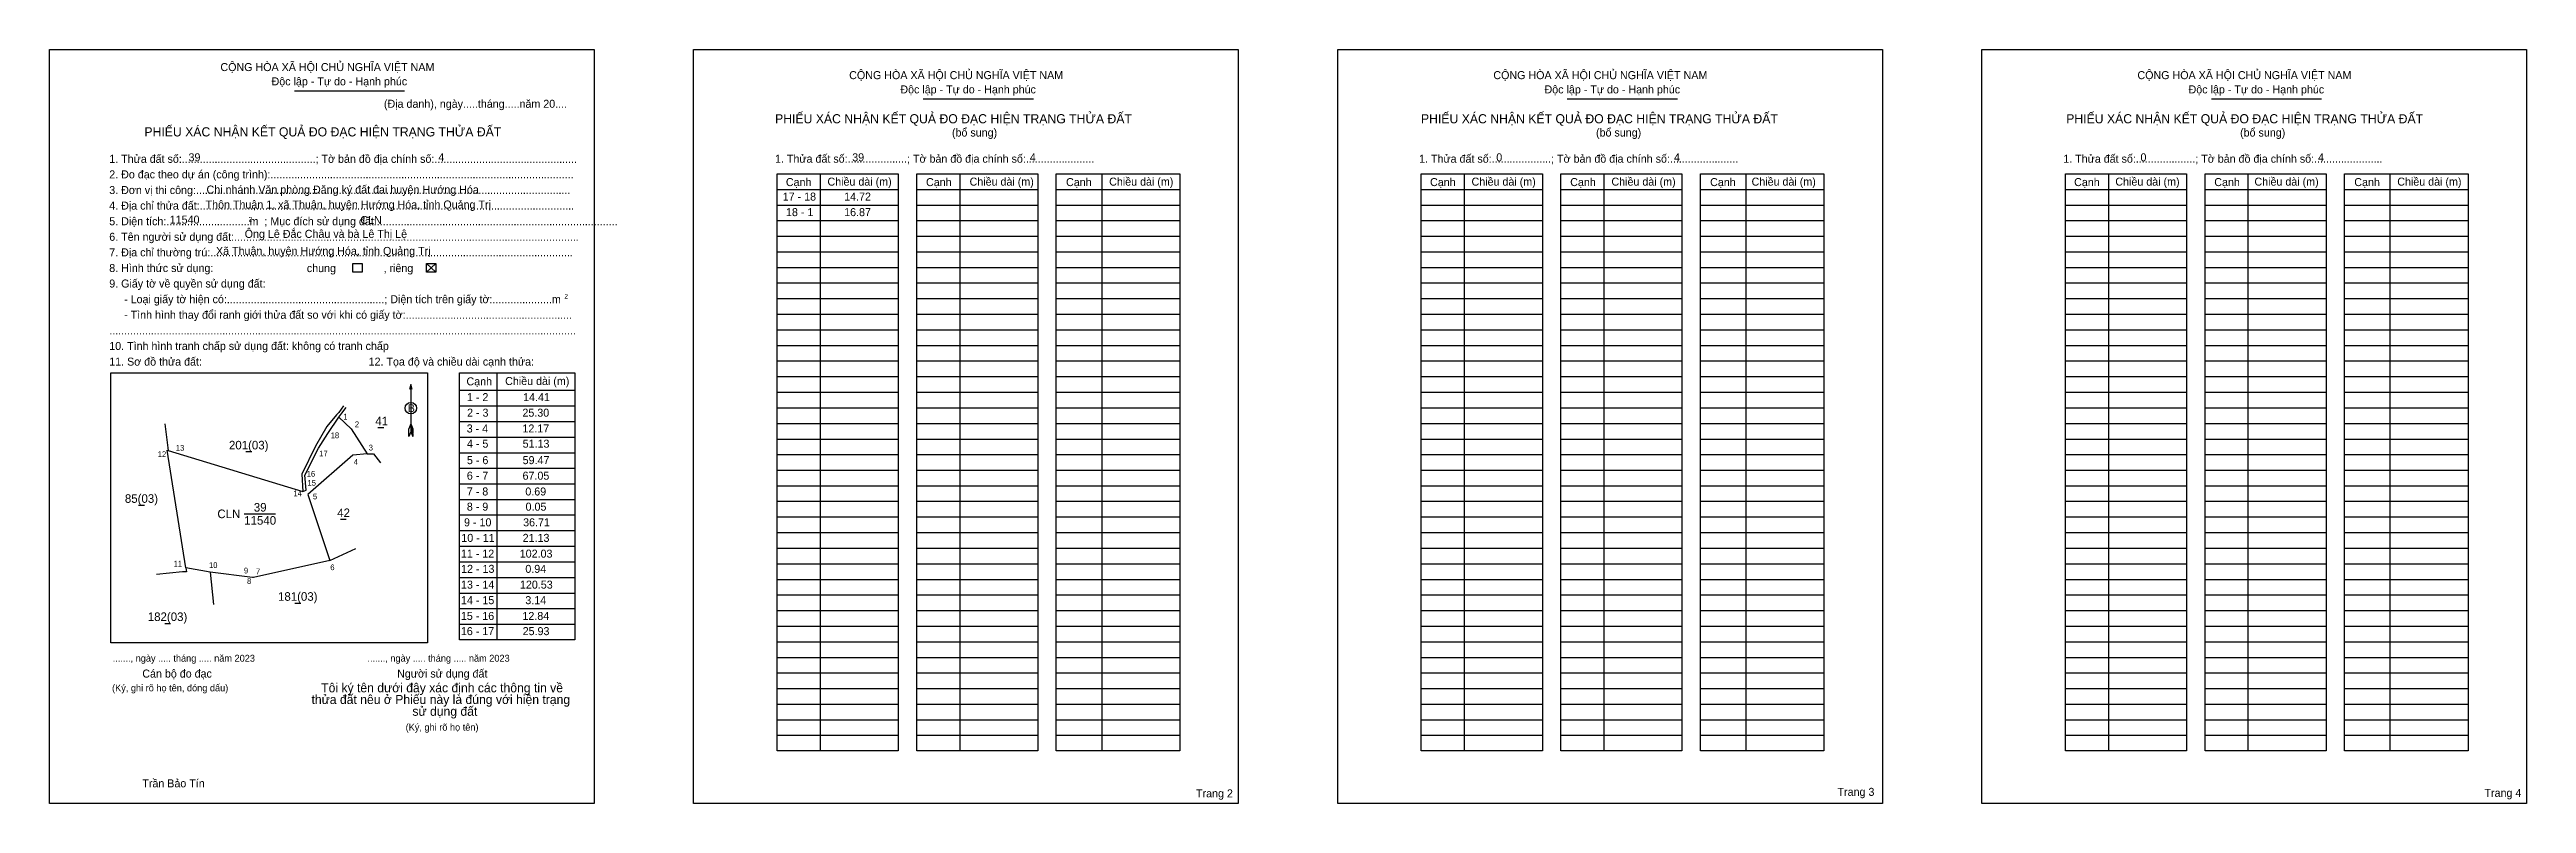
# Model space of a CAD drawing. Extents: x 544883 to 547004, y 1833270 to 1833915.
import ezdxf

# ---------------------------------------------------------------- set-up
doc = ezdxf.new("R2010")
doc.units = 0
for name, color, linetype in [('Level 1', 7, 'Continuous'), ('Level 10', 7, 'Continuous'), ('Level 13', 7, 'Continuous'), ('Level 2', 7, 'Continuous'), ('Level 23', 7, 'Continuous'), ('Level 27', 7, 'Continuous'), ('Level 36', 7, 'Continuous'), ('Level 48', 7, 'Continuous'), ('Level 50', 7, 'Continuous'), ('Level 52', 7, 'Continuous'), ('Level 6', 7, 'Continuous'), ('Level 63', 7, 'Continuous'), ('Level 9', 7, 'Continuous')]:
    doc.layers.add(name, color=color, linetype=linetype)

msp = doc.modelspace()

# ---------------------------------------------------------------- linework, layer by layer
at = {"layer": 'Level 1'}
for p, q in [((544883.2, 1833914.7), (544883.2, 1833914.7)), ((545434.7, 1833914.7), (545434.7, 1833914.7)), ((545092.8, 1833879.4), (545187.1, 1833879.4)), ((545631.3, 1833872.5), (545725.6, 1833872.5)), ((546182.8, 1833872.5), (546277.1, 1833872.5)), ((546734.4, 1833872.5), (546828.7, 1833872.5)), ((545506.3, 1833795), (545609.9, 1833795)), ((545543, 1833808.4), (545543, 1833314.6)), ((545625.8, 1833795), (545729.4, 1833795)), ((545662.5, 1833808.4), (545662.5, 1833314.6)), ((545745.2, 1833795), (545851.1, 1833795)), ((545784.2, 1833808.4), (545784.2, 1833314.6)), ((546057.8, 1833795), (546161.5, 1833795)), ((546094.5, 1833808.4), (546094.5, 1833314.6)), ((546177.3, 1833795), (546281, 1833795)), ((546214, 1833808.4), (546214, 1833314.6)), ((546296.8, 1833795), (546402.6, 1833795)), ((546335.7, 1833808.4), (546335.7, 1833314.6)), ((546609.4, 1833795), (546713, 1833795)), ((546646.1, 1833808.4), (546646.1, 1833314.6)), ((546728.9, 1833795), (546832.5, 1833795)), ((546765.6, 1833808.4), (546765.6, 1833314.6)), ((546848.3, 1833795), (546954.2, 1833795)), ((546887.2, 1833808.4), (546887.2, 1833314.6)), ((545506.3, 1833781.7), (545609.9, 1833781.7)), ((545506.3, 1833768.4), (545609.9, 1833768.4)), ((545625.8, 1833781.7), (545729.4, 1833781.7)), ((545625.8, 1833768.4), (545729.4, 1833768.4)), ((545745.2, 1833781.7), (545851.1, 1833781.7)), ((545745.2, 1833768.4), (545851.1, 1833768.4)), ((546057.8, 1833781.7), (546161.5, 1833781.7)), ((546057.8, 1833768.4), (546161.5, 1833768.4)), ((546177.3, 1833781.7), (546281, 1833781.7)), ((546177.3, 1833768.4), (546281, 1833768.4)), ((546296.8, 1833781.7), (546402.6, 1833781.7)), ((546296.8, 1833768.4), (546402.6, 1833768.4)), ((546609.4, 1833781.7), (546713, 1833781.7)), ((546609.4, 1833768.4), (546713, 1833768.4)), ((546728.9, 1833781.7), (546832.5, 1833781.7)), ((546728.9, 1833768.4), (546832.5, 1833768.4)), ((546848.3, 1833781.7), (546954.2, 1833781.7)), ((546848.3, 1833768.4), (546954.2, 1833768.4)), ((545506.3, 1833755), (545609.9, 1833755)), ((545625.8, 1833755), (545729.4, 1833755)), ((545745.2, 1833755), (545851.1, 1833755)), ((546057.8, 1833755), (546161.5, 1833755)), ((546177.3, 1833755), (546281, 1833755)), ((546296.8, 1833755), (546402.6, 1833755)), ((546609.4, 1833755), (546713, 1833755)), ((546728.9, 1833755), (546832.5, 1833755)), ((546848.3, 1833755), (546954.2, 1833755)), ((545205.9, 1833731.8), (545213.9, 1833724.3)), ((545205.9, 1833724.3), (545213.9, 1833731.8)), ((545506.3, 1833741.7), (545609.9, 1833741.7)), ((545506.3, 1833728.3), (545609.9, 1833728.3)), ((545625.8, 1833741.7), (545729.4, 1833741.7)), ((545625.8, 1833728.3), (545729.4, 1833728.3)), ((545745.2, 1833741.7), (545851.1, 1833741.7)), ((545745.2, 1833728.3), (545851.1, 1833728.3)), ((546057.8, 1833741.7), (546161.5, 1833741.7)), ((546057.8, 1833728.3), (546161.5, 1833728.3)), ((546177.3, 1833741.7), (546281, 1833741.7)), ((546177.3, 1833728.3), (546281, 1833728.3)), ((546296.8, 1833741.7), (546402.6, 1833741.7)), ((546296.8, 1833728.3), (546402.6, 1833728.3)), ((546609.4, 1833741.7), (546713, 1833741.7)), ((546609.4, 1833728.3), (546713, 1833728.3)), ((546728.9, 1833741.7), (546832.5, 1833741.7)), ((546728.9, 1833728.3), (546832.5, 1833728.3)), ((546848.3, 1833741.7), (546954.2, 1833741.7)), ((546848.3, 1833728.3), (546954.2, 1833728.3)), ((545506.3, 1833715), (545609.9, 1833715)), ((545625.8, 1833715), (545729.4, 1833715)), ((545745.2, 1833715), (545851.1, 1833715)), ((546057.8, 1833715), (546161.5, 1833715)), ((546177.3, 1833715), (546281, 1833715)), ((546296.8, 1833715), (546402.6, 1833715)), ((546609.4, 1833715), (546713, 1833715)), ((546728.9, 1833715), (546832.5, 1833715)), ((546848.3, 1833715), (546954.2, 1833715)), ((545506.3, 1833701.6), (545609.9, 1833701.6)), ((545506.3, 1833688.3), (545609.9, 1833688.3)), ((545625.8, 1833701.6), (545729.4, 1833701.6)), ((545625.8, 1833688.3), (545729.4, 1833688.3)), ((545745.2, 1833701.6), (545851.1, 1833701.6)), ((545745.2, 1833688.3), (545851.1, 1833688.3)), ((546057.8, 1833701.6), (546161.5, 1833701.6)), ((546057.8, 1833688.3), (546161.5, 1833688.3)), ((546177.3, 1833701.6), (546281, 1833701.6)), ((546177.3, 1833688.3), (546281, 1833688.3)), ((546296.8, 1833701.6), (546402.6, 1833701.6)), ((546296.8, 1833688.3), (546402.6, 1833688.3)), ((546609.4, 1833701.6), (546713, 1833701.6)), ((546609.4, 1833688.3), (546713, 1833688.3)), ((546728.9, 1833701.6), (546832.5, 1833701.6)), ((546728.9, 1833688.3), (546832.5, 1833688.3)), ((546848.3, 1833701.6), (546954.2, 1833701.6)), ((546848.3, 1833688.3), (546954.2, 1833688.3)), ((545506.3, 1833674.9), (545609.9, 1833674.9)), ((545506.3, 1833661.6), (545609.9, 1833661.6)), ((545625.8, 1833674.9), (545729.4, 1833674.9)), ((545625.8, 1833661.6), (545729.4, 1833661.6)), ((545745.2, 1833674.9), (545851.1, 1833674.9)), ((545745.2, 1833661.6), (545851.1, 1833661.6)), ((546057.8, 1833674.9), (546161.5, 1833674.9)), ((546057.8, 1833661.6), (546161.5, 1833661.6)), ((546177.3, 1833674.9), (546281, 1833674.9)), ((546177.3, 1833661.6), (546281, 1833661.6)), ((546296.8, 1833674.9), (546402.6, 1833674.9)), ((546296.8, 1833661.6), (546402.6, 1833661.6)), ((546609.4, 1833674.9), (546713, 1833674.9)), ((546609.4, 1833661.6), (546713, 1833661.6)), ((546728.9, 1833674.9), (546832.5, 1833674.9)), ((546728.9, 1833661.6), (546832.5, 1833661.6)), ((546848.3, 1833674.9), (546954.2, 1833674.9)), ((546848.3, 1833661.6), (546954.2, 1833661.6)), ((545506.3, 1833648.3), (545609.9, 1833648.3)), ((545625.8, 1833648.3), (545729.4, 1833648.3)), ((545745.2, 1833648.3), (545851.1, 1833648.3)), ((546057.8, 1833648.3), (546161.5, 1833648.3)), ((546177.3, 1833648.3), (546281, 1833648.3)), ((546296.8, 1833648.3), (546402.6, 1833648.3)), ((546609.4, 1833648.3), (546713, 1833648.3)), ((546728.9, 1833648.3), (546832.5, 1833648.3)), ((546848.3, 1833648.3), (546954.2, 1833648.3)), ((544935.7, 1833638), (544935.7, 1833638)), ((545192.5, 1833628.1), (545192.5, 1833587.7)), ((545234.2, 1833623.2), (545333.1, 1833623.2)), ((545266.2, 1833638.1), (545266.2, 1833409.7)), ((545506.3, 1833634.9), (545609.9, 1833634.9)), ((545506.3, 1833621.6), (545609.9, 1833621.6)), ((545625.8, 1833634.9), (545729.4, 1833634.9)), ((545625.8, 1833621.6), (545729.4, 1833621.6)), ((545745.2, 1833634.9), (545851.1, 1833634.9)), ((545745.2, 1833621.6), (545851.1, 1833621.6)), ((546057.8, 1833634.9), (546161.5, 1833634.9)), ((546057.8, 1833621.6), (546161.5, 1833621.6)), ((546177.3, 1833634.9), (546281, 1833634.9)), ((546177.3, 1833621.6), (546281, 1833621.6)), ((546296.8, 1833634.9), (546402.6, 1833634.9)), ((546296.8, 1833621.6), (546402.6, 1833621.6)), ((546609.4, 1833634.9), (546713, 1833634.9)), ((546609.4, 1833621.6), (546713, 1833621.6)), ((546728.9, 1833634.9), (546832.5, 1833634.9)), ((546728.9, 1833621.6), (546832.5, 1833621.6)), ((546848.3, 1833634.9), (546954.2, 1833634.9)), ((546848.3, 1833621.6), (546954.2, 1833621.6)), ((545234.2, 1833609.9), (545333.1, 1833609.9)), ((545234.2, 1833596.5), (545333.1, 1833596.5)), ((545506.3, 1833608.2), (545609.9, 1833608.2)), ((545625.8, 1833608.2), (545729.4, 1833608.2)), ((545745.2, 1833608.2), (545851.1, 1833608.2)), ((546057.8, 1833608.2), (546161.5, 1833608.2)), ((546177.3, 1833608.2), (546281, 1833608.2)), ((546296.8, 1833608.2), (546402.6, 1833608.2)), ((546609.4, 1833608.2), (546713, 1833608.2)), ((546728.9, 1833608.2), (546832.5, 1833608.2)), ((546848.3, 1833608.2), (546954.2, 1833608.2)), ((545190.7, 1833583.6), (545190.8, 1833590.3)), ((545192.5, 1833587.7), (545190.7, 1833583.6)), ((545192.5, 1833594.4), (545190.8, 1833590.3)), ((545192.5, 1833594.4), (545194.2, 1833590.3)), ((545192.5, 1833593.8), (545194.2, 1833589.7)), ((545192.5, 1833593.2), (545194.2, 1833589.1)), ((545192.5, 1833592.6), (545194.2, 1833588.5)), ((545192.5, 1833592), (545194.2, 1833587.9)), ((545192.5, 1833591.5), (545194.2, 1833587.3)), ((545192.5, 1833590.9), (545194.2, 1833586.7)), ((545192.5, 1833590.3), (545194.2, 1833586.1)), ((545192.5, 1833589.7), (545194.2, 1833585.5)), ((545192.5, 1833589.1), (545194.2, 1833584.9)), ((545192.5, 1833588.6), (545194.2, 1833584.3)), ((545192.5, 1833587.7), (545194.2, 1833583.6)), ((545194.2, 1833583.6), (545194.2, 1833590.3)), ((545234.2, 1833583.2), (545333.1, 1833583.2)), ((545506.3, 1833594.9), (545609.9, 1833594.9)), ((545506.3, 1833581.5), (545609.9, 1833581.5)), ((545625.8, 1833594.9), (545729.4, 1833594.9)), ((545625.8, 1833581.5), (545729.4, 1833581.5)), ((545745.2, 1833594.9), (545851.1, 1833594.9)), ((545745.2, 1833581.5), (545851.1, 1833581.5)), ((546057.8, 1833594.9), (546161.5, 1833594.9)), ((546057.8, 1833581.5), (546161.5, 1833581.5)), ((546177.3, 1833594.9), (546281, 1833594.9)), ((546177.3, 1833581.5), (546281, 1833581.5)), ((546296.8, 1833594.9), (546402.6, 1833594.9)), ((546296.8, 1833581.5), (546402.6, 1833581.5)), ((546609.4, 1833594.9), (546713, 1833594.9)), ((546609.4, 1833581.5), (546713, 1833581.5)), ((546728.9, 1833594.9), (546832.5, 1833594.9)), ((546728.9, 1833581.5), (546832.5, 1833581.5)), ((546848.3, 1833594.9), (546954.2, 1833594.9)), ((546848.3, 1833581.5), (546954.2, 1833581.5)), ((545234.2, 1833569.8), (545333.1, 1833569.8)), ((545234.2, 1833556.5), (545333.1, 1833556.5)), ((545506.3, 1833568.2), (545609.9, 1833568.2)), ((545506.3, 1833554.8), (545609.9, 1833554.8)), ((545625.8, 1833568.2), (545729.4, 1833568.2)), ((545625.8, 1833554.8), (545729.4, 1833554.8)), ((545745.2, 1833568.2), (545851.1, 1833568.2)), ((545745.2, 1833554.8), (545851.1, 1833554.8)), ((546057.8, 1833568.2), (546161.5, 1833568.2)), ((546057.8, 1833554.8), (546161.5, 1833554.8)), ((546177.3, 1833568.2), (546281, 1833568.2)), ((546177.3, 1833554.8), (546281, 1833554.8)), ((546296.8, 1833568.2), (546402.6, 1833568.2)), ((546296.8, 1833554.8), (546402.6, 1833554.8)), ((546609.4, 1833568.2), (546713, 1833568.2)), ((546609.4, 1833554.8), (546713, 1833554.8)), ((546728.9, 1833568.2), (546832.5, 1833568.2)), ((546728.9, 1833554.8), (546832.5, 1833554.8)), ((546848.3, 1833568.2), (546954.2, 1833568.2)), ((546848.3, 1833554.8), (546954.2, 1833554.8)), ((545234.2, 1833543.1), (545333.1, 1833543.1)), ((545506.3, 1833541.5), (545609.9, 1833541.5)), ((545625.8, 1833541.5), (545729.4, 1833541.5)), ((545745.2, 1833541.5), (545851.1, 1833541.5)), ((546057.8, 1833541.5), (546161.5, 1833541.5)), ((546177.3, 1833541.5), (546281, 1833541.5)), ((546296.8, 1833541.5), (546402.6, 1833541.5)), ((546609.4, 1833541.5), (546713, 1833541.5)), ((546728.9, 1833541.5), (546832.5, 1833541.5)), ((546848.3, 1833541.5), (546954.2, 1833541.5)), ((545234.2, 1833529.8), (545333.1, 1833529.8)), ((545234.2, 1833516.5), (545333.1, 1833516.5)), ((545506.3, 1833528.2), (545609.9, 1833528.2)), ((545506.3, 1833514.8), (545609.9, 1833514.8)), ((545625.8, 1833528.2), (545729.4, 1833528.2)), ((545625.8, 1833514.8), (545729.4, 1833514.8)), ((545745.2, 1833528.2), (545851.1, 1833528.2)), ((545745.2, 1833514.8), (545851.1, 1833514.8)), ((546057.8, 1833528.2), (546161.5, 1833528.2)), ((546057.8, 1833514.8), (546161.5, 1833514.8)), ((546177.3, 1833528.2), (546281, 1833528.2)), ((546177.3, 1833514.8), (546281, 1833514.8)), ((546296.8, 1833528.2), (546402.6, 1833528.2)), ((546296.8, 1833514.8), (546402.6, 1833514.8)), ((546609.4, 1833528.2), (546713, 1833528.2)), ((546609.4, 1833514.8), (546713, 1833514.8)), ((546728.9, 1833528.2), (546832.5, 1833528.2)), ((546728.9, 1833514.8), (546832.5, 1833514.8)), ((546848.3, 1833528.2), (546954.2, 1833528.2)), ((546848.3, 1833514.8), (546954.2, 1833514.8)), ((545234.2, 1833503.1), (545333.1, 1833503.1)), ((545506.3, 1833501.5), (545609.9, 1833501.5)), ((545625.8, 1833501.5), (545729.4, 1833501.5)), ((545745.2, 1833501.5), (545851.1, 1833501.5)), ((546057.8, 1833501.5), (546161.5, 1833501.5)), ((546177.3, 1833501.5), (546281, 1833501.5)), ((546296.8, 1833501.5), (546402.6, 1833501.5)), ((546609.4, 1833501.5), (546713, 1833501.5)), ((546728.9, 1833501.5), (546832.5, 1833501.5)), ((546848.3, 1833501.5), (546954.2, 1833501.5)), ((545234.2, 1833489.8), (545333.1, 1833489.8)), ((545234.2, 1833476.4), (545333.1, 1833476.4)), ((545506.3, 1833488.1), (545609.9, 1833488.1)), ((545506.3, 1833474.8), (545609.9, 1833474.8)), ((545625.8, 1833488.1), (545729.4, 1833488.1)), ((545625.8, 1833474.8), (545729.4, 1833474.8)), ((545745.2, 1833488.1), (545851.1, 1833488.1)), ((545745.2, 1833474.8), (545851.1, 1833474.8)), ((546057.8, 1833488.1), (546161.5, 1833488.1)), ((546057.8, 1833474.8), (546161.5, 1833474.8)), ((546177.3, 1833488.1), (546281, 1833488.1)), ((546177.3, 1833474.8), (546281, 1833474.8)), ((546296.8, 1833488.1), (546402.6, 1833488.1)), ((546296.8, 1833474.8), (546402.6, 1833474.8)), ((546609.4, 1833488.1), (546713, 1833488.1)), ((546609.4, 1833474.8), (546713, 1833474.8)), ((546728.9, 1833488.1), (546832.5, 1833488.1)), ((546728.9, 1833474.8), (546832.5, 1833474.8)), ((546848.3, 1833488.1), (546954.2, 1833488.1)), ((546848.3, 1833474.8), (546954.2, 1833474.8)), ((545234.2, 1833463.1), (545333.1, 1833463.1)), ((545234.2, 1833449.7), (545333.1, 1833449.7)), ((545506.3, 1833461.4), (545609.9, 1833461.4)), ((545506.3, 1833448.1), (545609.9, 1833448.1)), ((545625.8, 1833461.4), (545729.4, 1833461.4)), ((545625.8, 1833448.1), (545729.4, 1833448.1)), ((545745.2, 1833461.4), (545851.1, 1833461.4)), ((545745.2, 1833448.1), (545851.1, 1833448.1)), ((546057.8, 1833461.4), (546161.5, 1833461.4)), ((546057.8, 1833448.1), (546161.5, 1833448.1)), ((546177.3, 1833461.4), (546281, 1833461.4)), ((546177.3, 1833448.1), (546281, 1833448.1)), ((546296.8, 1833461.4), (546402.6, 1833461.4)), ((546296.8, 1833448.1), (546402.6, 1833448.1)), ((546609.4, 1833461.4), (546713, 1833461.4)), ((546609.4, 1833448.1), (546713, 1833448.1)), ((546728.9, 1833461.4), (546832.5, 1833461.4)), ((546728.9, 1833448.1), (546832.5, 1833448.1)), ((546848.3, 1833461.4), (546954.2, 1833461.4)), ((546848.3, 1833448.1), (546954.2, 1833448.1)), ((545234.2, 1833436.4), (545333.1, 1833436.4)), ((545506.3, 1833434.7), (545609.9, 1833434.7)), ((545625.8, 1833434.7), (545729.4, 1833434.7)), ((545745.2, 1833434.7), (545851.1, 1833434.7)), ((546057.8, 1833434.7), (546161.5, 1833434.7)), ((546177.3, 1833434.7), (546281, 1833434.7)), ((546296.8, 1833434.7), (546402.6, 1833434.7)), ((546609.4, 1833434.7), (546713, 1833434.7)), ((546728.9, 1833434.7), (546832.5, 1833434.7)), ((546848.3, 1833434.7), (546954.2, 1833434.7)), ((545206.7, 1833407.1), (545206.7, 1833407.1)), ((545234.2, 1833423), (545333.1, 1833423)), ((545506.3, 1833421.4), (545609.9, 1833421.4)), ((545506.3, 1833408.1), (545609.9, 1833408.1)), ((545625.8, 1833421.4), (545729.4, 1833421.4)), ((545625.8, 1833408.1), (545729.4, 1833408.1)), ((545745.2, 1833421.4), (545851.1, 1833421.4)), ((545745.2, 1833408.1), (545851.1, 1833408.1)), ((546057.8, 1833421.4), (546161.5, 1833421.4)), ((546057.8, 1833408.1), (546161.5, 1833408.1)), ((546177.3, 1833421.4), (546281, 1833421.4)), ((546177.3, 1833408.1), (546281, 1833408.1)), ((546296.8, 1833421.4), (546402.6, 1833421.4)), ((546296.8, 1833408.1), (546402.6, 1833408.1)), ((546609.4, 1833421.4), (546713, 1833421.4)), ((546609.4, 1833408.1), (546713, 1833408.1)), ((546728.9, 1833421.4), (546832.5, 1833421.4)), ((546728.9, 1833408.1), (546832.5, 1833408.1)), ((546848.3, 1833421.4), (546954.2, 1833421.4)), ((546848.3, 1833408.1), (546954.2, 1833408.1)), ((545506.3, 1833394.7), (545609.9, 1833394.7)), ((545625.8, 1833394.7), (545729.4, 1833394.7)), ((545745.2, 1833394.7), (545851.1, 1833394.7)), ((546057.8, 1833394.7), (546161.5, 1833394.7)), ((546177.3, 1833394.7), (546281, 1833394.7)), ((546296.8, 1833394.7), (546402.6, 1833394.7)), ((546609.4, 1833394.7), (546713, 1833394.7)), ((546728.9, 1833394.7), (546832.5, 1833394.7)), ((546848.3, 1833394.7), (546954.2, 1833394.7)), ((545506.3, 1833381.4), (545609.9, 1833381.4)), ((545506.3, 1833368), (545609.9, 1833368)), ((545625.8, 1833381.4), (545729.4, 1833381.4)), ((545625.8, 1833368), (545729.4, 1833368)), ((545745.2, 1833381.4), (545851.1, 1833381.4)), ((545745.2, 1833368), (545851.1, 1833368)), ((546057.8, 1833381.4), (546161.5, 1833381.4)), ((546057.8, 1833368), (546161.5, 1833368)), ((546177.3, 1833381.4), (546281, 1833381.4)), ((546177.3, 1833368), (546281, 1833368)), ((546296.8, 1833381.4), (546402.6, 1833381.4)), ((546296.8, 1833368), (546402.6, 1833368)), ((546609.4, 1833381.4), (546713, 1833381.4)), ((546609.4, 1833368), (546713, 1833368)), ((546728.9, 1833381.4), (546832.5, 1833381.4)), ((546728.9, 1833368), (546832.5, 1833368)), ((546848.3, 1833381.4), (546954.2, 1833381.4)), ((546848.3, 1833368), (546954.2, 1833368)), ((545506.3, 1833354.7), (545609.9, 1833354.7)), ((545625.8, 1833354.7), (545729.4, 1833354.7)), ((545745.2, 1833354.7), (545851.1, 1833354.7)), ((546057.8, 1833354.7), (546161.5, 1833354.7)), ((546177.3, 1833354.7), (546281, 1833354.7)), ((546296.8, 1833354.7), (546402.6, 1833354.7)), ((546609.4, 1833354.7), (546713, 1833354.7)), ((546728.9, 1833354.7), (546832.5, 1833354.7)), ((546848.3, 1833354.7), (546954.2, 1833354.7)), ((545506.3, 1833341.3), (545609.9, 1833341.3)), ((545506.3, 1833328), (545609.9, 1833328)), ((545625.8, 1833341.3), (545729.4, 1833341.3)), ((545625.8, 1833328), (545729.4, 1833328)), ((545745.2, 1833341.3), (545851.1, 1833341.3)), ((545745.2, 1833328), (545851.1, 1833328)), ((546057.8, 1833341.3), (546161.5, 1833341.3)), ((546057.8, 1833328), (546161.5, 1833328)), ((546177.3, 1833341.3), (546281, 1833341.3)), ((546177.3, 1833328), (546281, 1833328)), ((546296.8, 1833341.3), (546402.6, 1833341.3)), ((546296.8, 1833328), (546402.6, 1833328)), ((546609.4, 1833341.3), (546713, 1833341.3)), ((546609.4, 1833328), (546713, 1833328)), ((546728.9, 1833341.3), (546832.5, 1833341.3)), ((546728.9, 1833328), (546832.5, 1833328)), ((546848.3, 1833341.3), (546954.2, 1833341.3)), ((546848.3, 1833328), (546954.2, 1833328)), ((545349.5, 1833269.7), (545349.5, 1833269.7)), ((545901, 1833269.7), (545901, 1833269.7))]:
    msp.add_line(p, q, dxfattribs=at)
for points in [[(545506.3, 1833808.4), (545609.9, 1833808.4), (545609.9, 1833314.6), (545506.3, 1833314.6)], [(545625.8, 1833808.4), (545729.4, 1833808.4), (545729.4, 1833314.6), (545625.8, 1833314.6)], [(545745.2, 1833808.4), (545851.1, 1833808.4), (545851.1, 1833314.6), (545745.2, 1833314.6)], [(546057.8, 1833808.4), (546161.5, 1833808.4), (546161.5, 1833314.6), (546057.8, 1833314.6)], [(546177.3, 1833808.4), (546281, 1833808.4), (546281, 1833314.6), (546177.3, 1833314.6)], [(546296.8, 1833808.4), (546402.6, 1833808.4), (546402.6, 1833314.6), (546296.8, 1833314.6)], [(546609.4, 1833808.4), (546713, 1833808.4), (546713, 1833314.6), (546609.4, 1833314.6)], [(546728.9, 1833808.4), (546832.5, 1833808.4), (546832.5, 1833314.6), (546728.9, 1833314.6)], [(546848.3, 1833808.4), (546954.2, 1833808.4), (546954.2, 1833314.6), (546848.3, 1833314.6)], [(544935.7, 1833638), (545206.7, 1833638), (545206.7, 1833407.1), (544935.7, 1833407.1)], [(545234.2, 1833638.1), (545333.1, 1833638.1), (545333.1, 1833409.7), (545234.2, 1833409.7)]]:
    msp.add_lwpolyline(points, close=True, dxfattribs=at)
msp.add_lwpolyline([(545193.6, 1833623.8), (545192.5, 1833628.1), (545191.3, 1833623.8)], dxfattribs=at)
msp.add_circle((545192.5, 1833607.9), 4.93, dxfattribs=at)
at = {"layer": 'Level 10'}
msp.add_lwpolyline([(545103, 1833537.8), (545101.9, 1833550.6), (545113.5, 1833573.8), (545121.6, 1833586.1), (545131, 1833600.1), (545141.5, 1833590.2), (545155.1, 1833568.8), (545143, 1833567.6), (545104.4, 1833534), (545123.3, 1833477.6), (545057.9, 1833463.1), (545057.2, 1833462.9), (545057.1, 1833462.9), (545020.8, 1833467.7), (544999.9, 1833471.2), (544983.8, 1833571.9), (544984.7, 1833571.7), (545100, 1833536.6)], close=True, dxfattribs=at)
at = {"layer": 'Level 13'}
for p, q in [((544982, 1833594.6), (544984.7, 1833571.7)), ((545020.8, 1833467.7), (545023.5, 1833440))]:
    msp.add_line(p, q, dxfattribs=at)
msp.add_lwpolyline([(544999.9, 1833471.2), (545000.4, 1833468), (544996.9, 1833468), (544974.7, 1833465.5)], dxfattribs=at)
at = {"layer": 'Level 2'}
for points in [[(544883.2, 1833914.7), (545349.5, 1833914.7), (545349.5, 1833269.7), (544883.2, 1833269.7)], [(545434.7, 1833914.7), (545901, 1833914.7), (545901, 1833269.7), (545434.7, 1833269.7)], [(545986.3, 1833914.7), (546452.6, 1833914.7), (546452.6, 1833269.7), (545986.3, 1833269.7)], [(546537.8, 1833914.7), (547004.1, 1833914.7), (547004.1, 1833269.7), (546537.8, 1833269.7)]]:
    msp.add_lwpolyline(points, close=True, dxfattribs=at)
at = {"layer": 'Level 23'}
for p, q in [((545128.9, 1833602.1), (545120.6, 1833592.1)), ((545121.6, 1833586.1), (545131, 1833600.1)), ((545130.8, 1833604.3), (545128.9, 1833602.1)), ((545134.8, 1833609.8), (545130.8, 1833604.3)), ((545131, 1833600.1), (545133.4, 1833603.5)), ((545133.4, 1833603.5), (545137.2, 1833608.4)), ((545110.9, 1833575.3), (545099.3, 1833551.5)), ((545120.6, 1833592.1), (545110.9, 1833575.3)), ((545113.5, 1833573.8), (545121.6, 1833586.1)), ((545101.9, 1833550.6), (545113.5, 1833573.8)), ((545099.3, 1833551.5), (545100, 1833536.6)), ((545100, 1833536.6), (545103, 1833537.8)), ((545103, 1833537.8), (545101.9, 1833550.6))]:
    msp.add_line(p, q, dxfattribs=at)
at = {"layer": 'Level 27'}
for p, q in [((545155.1, 1833568.8), (545160.5, 1833568.9)), ((545160.5, 1833568.9), (545166.7, 1833561)), ((545123.3, 1833477.6), (545145.5, 1833487.8))]:
    msp.add_line(p, q, dxfattribs=at)
at = {"layer": 'Level 50'}
for points in [[(545142.9, 1833731.8), (545150.9, 1833731.8), (545150.9, 1833724.3), (545142.9, 1833724.3)], [(545205.9, 1833731.8), (545213.9, 1833731.8), (545213.9, 1833724.3), (545205.9, 1833724.3)]]:
    msp.add_lwpolyline(points, close=True, dxfattribs=at)
at = {"layer": 'Level 9'}
for p, q in [((545164.4, 1833591.3), (545169.4, 1833591.3)), ((545051.2, 1833570.7), (545056.3, 1833570.7)), ((544959.4, 1833524.9), (544964.4, 1833524.9)), ((545049.9, 1833517.5), (545076.7, 1833517.5)), ((545132.2, 1833512.8), (545137.3, 1833512.8)), ((545093.2, 1833441.2), (545098.3, 1833441.2)), ((544981.8, 1833423.8), (544986.8, 1833423.8))]:
    msp.add_line(p, q, dxfattribs=at)

# ---------------------------------------------------------------- texts
at = {"layer": 'Level 1'}
for s, height, p in [('CỘNG HÒA XÃ HỘI CHỦ NGHĨA VIỆT NAM', 6.85, (545029.5, 1833896.3)), ('CỘNG HÒA XÃ HỘI CHỦ NGHĨA VIỆT NAM', 6.85, (545567.9, 1833889.4)), ('CỘNG HÒA XÃ HỘI CHỦ NGHĨA VIỆT NAM', 6.85, (546119.5, 1833889.4)), ('CỘNG HÒA XÃ HỘI CHỦ NGHĨA VIỆT NAM', 6.85, (546671, 1833889.4)), ('Độc lập - Tự do - Hạnh phúc', 6.85, (545073.3, 1833884.1)), ('(Địa danh), ngày.....tháng.....năm 20....', 6.85, (545169.5, 1833864.9)), ('Độc lập - Tự do - Hạnh phúc', 6.85, (545611.7, 1833877.2)), ('Độc lập - Tự do - Hạnh phúc', 6.85, (546163.3, 1833877.2)), ('Độc lập - Tự do - Hạnh phúc', 6.85, (546714.8, 1833877.2)), ('PHIẾU XÁC NHẬN KẾT QUẢ ĐO ĐẠC HIỆN TRẠNG THỬA ĐẤT', 7.829, (545504.4, 1833851.6)), ('PHIẾU XÁC NHẬN KẾT QUẢ ĐO ĐẠC HIỆN TRẠNG THỬA ĐẤT', 7.829, (546057.5, 1833851.6)), ('PHIẾU XÁC NHẬN KẾT QUẢ ĐO ĐẠC HIỆN TRẠNG THỬA ĐẤT', 7.829, (546610, 1833851.6)), ('PHIẾU XÁC NHẬN KẾT QUẢ ĐO ĐẠC HIỆN TRẠNG THỬA ĐẤT', 7.829, (544964.4, 1833840.4)), ('(bổ sung)', 6.85, (545655.9, 1833840.3)), ('(bổ sung)', 6.85, (546207.4, 1833840.3)), ('(bổ sung)', 6.85, (546758.9, 1833840.3)), ('2. Đo đạc theo dự án (công trình):......................................................................................................', 6.8497, (544934.3, 1833804.5)), ('1. Thửa đất số:.............................................; Tờ bản đồ địa chính số:................................................', 6.8497, (544934.3, 1833817.8)), ('1. Thửa đất số:....................; Tờ bản đồ địa chính số:.......................', 6.85, (545504.4, 1833817.9)), ('1. Thửa đất số:....................; Tờ bản đồ địa chính số:.......................', 6.85, (546055.9, 1833817.9)), ('1. Thửa đất số:....................; Tờ bản đồ địa chính số:.......................', 6.85, (546607.5, 1833817.9)), ('3. Đơn vị thi công:..............................................................................................................................', 6.8497, (544934.3, 1833791.1)), ('Chi nhánh Văn phòng Đăng ký đất đai huyện Hướng Hóa', 6.85, (545017.6, 1833791.5)), ('Cạnh', 6.85, (545513.7, 1833797.9)), ('Chiều dài (m)', 6.85, (545549.3, 1833798.3)), ('Cạnh', 6.85, (545633.7, 1833797.9)), ('Chiều dài (m)', 6.85, (545671, 1833798.3)), ('Cạnh', 6.85, (545753.6, 1833797.9)), ('Chiều dài (m)', 6.85, (545790.5, 1833798.3)), ('Cạnh', 6.85, (546065.3, 1833797.9)), ('Chiều dài (m)', 6.85, (546100.8, 1833798.3)), ('Cạnh', 6.85, (546185.3, 1833797.9)), ('Chiều dài (m)', 6.85, (546220.6, 1833798.3)), ('Cạnh', 6.85, (546305.1, 1833797.9)), ('Chiều dài (m)', 6.85, (546340.6, 1833798.3)), ('Cạnh', 6.85, (546616.8, 1833797.9)), ('Chiều dài (m)', 6.85, (546652.1, 1833798.3)), ('Cạnh', 6.85, (546736.8, 1833797.9)), ('Chiều dài (m)', 6.85, (546771.2, 1833798.3)), ('Cạnh', 6.85, (546856.7, 1833797.9)), ('Chiều dài (m)', 6.85, (546893.5, 1833798.3)), ('4. Địa chỉ thửa đất:..............................................................................................................................', 6.8497, (544934.3, 1833777.8)), ('5. Diện tích:............................m  ; Mục đích sử dụng đất:.................................................................................', 6.8497, (544934.3, 1833764.4)), ('2', 3.91, (545053.6, 1833767.6)), ('6. Tên người sử dụng đất:....................................................................................................................', 6.8497, (544934.3, 1833751.1)), ('7. Địa chỉ thường trú:..........................................................................................................................', 6.8497, (544934.3, 1833737.8)), ('chung                , riêng', 6.85, (545103.5, 1833724.3)), ('9. Giấy tờ về quyền sử dụng đất:', 6.85, (544934.3, 1833711.1)), ('     - Loại giấy tờ hiện có:.....................................................; Diện tích trên giấy tờ:....................m', 6.8497, (544934.3, 1833697.7)), ('2', 3.91, (545324.1, 1833701.7)), ('     - Tình hình thay đổi ranh giới thửa đất so với khi có giấy tờ:........................................................', 6.8497, (544934.3, 1833684.4)), ('10. Tình hình tranh chấp sử dụng đất: không có tranh chấp', 6.85, (544934.3, 1833657.7)), ('.............................................................................................................................................................', 6.8497, (544934.3, 1833671)), ('11. Sơ đồ thửa đất:', 6.85, (544934.3, 1833644.3)), ('12. Tọa độ và chiều dài cạnh thửa:', 6.85, (545156.4, 1833644.3)), ('Cạnh', 6.85, (545240.2, 1833627.4)), ('Chiều dài (m)', 6.85, (545273.3, 1833627.7)), ('B', 6.67, (545190, 1833604.6)), ('......., ngày ..... tháng ..... năm 2023', 5.871, (544937.3, 1833391)), ('Cán bộ đo đạc', 6.85, (544962.6, 1833377.4)), ('......., ngày ..... tháng ..... năm 2023', 5.871, (545155.4, 1833391)), ('Người sử dụng đất', 6.85, (545180.8, 1833377.4)), ('(Ký, ghi rõ họ tên, đóng dấu)', 5.871, (544936.7, 1833365.6)), ('thửa đất nêu ở Phiếu này là đúng với hiện trạng', 7.784, (545107.5, 1833354.8)), ('Tôi ký tên dưới đây xác định các thông tin về', 7.784, (545115.8, 1833364.8)), ('sử dụng đất', 7.784, (545193.9, 1833344.7)), ('(Ký, ghi rõ họ tên)', 5.871, (545188.1, 1833332)), ('Trần Bảo Tín', 6.85, (544962.6, 1833283.5)), ('Trang 2', 6.85, (545864.9, 1833274.9)), ('Trang 3', 6.85, (546414.2, 1833276.2)), ('Trang 4', 6.85, (546968.2, 1833275.3))]:
    msp.add_text(s, height=height, dxfattribs=at).set_placement(p)
at = {"layer": 'Level 13'}
for s, p in [('CLN', (545026.9, 1833513.8)), ('11540', (545049.9, 1833508.2)), ('39', (545058.1, 1833519.4))]:
    msp.add_text(s, height=7.34, dxfattribs=at).set_placement(p)
at = {"layer": 'Level 36'}
for s, p in [('41', (545162.1, 1833593.2)), ('201(03)', (545036.8, 1833572.6)), ('85(03)', (544947.7, 1833526.9)), ('42', (545129.5, 1833514.7)), ('181(03)', (545078.8, 1833443.1)), ('182(03)', (544967.3, 1833425.8))]:
    msp.add_text(s, height=7.34, dxfattribs=at).set_placement(p)
at = {"layer": 'Level 48'}
msp.add_text('8. Hình thức sử dụng:', height=6.85, dxfattribs=at).set_placement((544934.3, 1833724.4))
at = {"layer": 'Level 52'}
for s, p in [('17 - 18', (545511, 1833785.5)), ('14.72', (545563.6, 1833785.5)), ('18 - 1', (545513.8, 1833772.2)), ('16.87', (545563.6, 1833772.2)), ('1 - 2', (545240.6, 1833613.9)), ('14.41', (545288.7, 1833613.9)), ('2 - 3', (545240.7, 1833600.6)), ('25.30', (545288.1, 1833600.6)), ('3 - 4', (545240.4, 1833587.1)), ('4 - 5', (545240.6, 1833574.1)), ('51.13', (545288.3, 1833574.1)), ('12.17', (545288.1, 1833587.1)), ('5 - 6', (545240.6, 1833560)), ('59.47', (545288.3, 1833560)), ('6 - 7', (545240.5, 1833546.7)), ('7 - 8', (545240.5, 1833533.2)), ('67.05', (545288.2, 1833546.7)), ('0.69', (545290.6, 1833533.2)), ('9 - 10', (545238.1, 1833506.8)), ('8 - 9', (545240.5, 1833520.2)), ('36.71', (545288.7, 1833506.8)), ('0.05', (545290.8, 1833520.2)), ('10 - 11', (545235.8, 1833493.5)), ('21.13', (545288.3, 1833493.5)), ('11 - 12', (545235.4, 1833480)), ('12 - 13', (545235.6, 1833467)), ('102.03', (545285.8, 1833480)), ('0.94', (545290.6, 1833467)), ('13 - 14', (545235.5, 1833453.5)), ('120.53', (545286, 1833453.5)), ('15 - 16', (545235.4, 1833426.7)), ('14 - 15', (545235.5, 1833440.2)), ('12.84', (545288.1, 1833426.7)), ('3.14', (545290.6, 1833440.2)), ('16 - 17', (545235.4, 1833413.7)), ('25.93', (545288.3, 1833413.7))]:
    msp.add_text(s, height=6.85, dxfattribs=at).set_placement(p)
at = {"layer": 'Level 6'}
for s, p in [('39', (545002.2, 1833819.1)), ('4', (545216.1, 1833819.2)), ('39', (545570.5, 1833819.1)), ('4', (545722.6, 1833819.1)), ('0', (546122, 1833819.1)), ('4', (546274.2, 1833819.1)), ('0', (546673.6, 1833819.1)), ('4', (546825.7, 1833819.1)), ('11540', (544986.1, 1833765.8)), ('Thôn Thuận 1, xã Thuận, huyện Hướng Hóa, tỉnh Quảng Trị', (545016.8, 1833778.7)), ('CLN', (545149.3, 1833765.5)), ('Xã Thuận, huyện Hướng Hóa, tỉnh Quảng Trị', (545025.7, 1833739)), ('Ông Lê Đắc Châu và bà Lê Thị Lệ', (545050.3, 1833753.6))]:
    msp.add_text(s, height=6.85, dxfattribs=at).set_placement(p)
at = {"layer": 'Level 63'}
for p in [(545101.9, 1833550.6), (545101.9, 1833550.6), (545101.9, 1833550.6), (545101.9, 1833550.6), (545103, 1833537.8), (545103, 1833537.8), (545103, 1833537.8), (545103, 1833537.8), (545020.7, 1833467.7), (545053.4, 1833463.5)]:
    msp.add_text('D', height=0.0245, dxfattribs=at).set_placement(p)
at = {"layer": 'Level 9'}
for s, p in [('1', (545134.7, 1833598.2)), ('2', (545144.6, 1833591.6)), ('13', (544991.3, 1833571.5)), ('18', (545123.9, 1833582.2)), ('3', (545156.5, 1833571.7)), ('12', (544975.8, 1833566.1)), ('16', (545103.4, 1833549.3)), ('17', (545114.1, 1833566.7)), ('4', (545143.7, 1833559.5)), ('14', (545092, 1833532.6)), ('15', (545104, 1833541.6)), ('5', (545108.7, 1833529.9)), ('11', (544989.4, 1833472.4)), ('10', (545019.7, 1833471.1)), ('9', (545049.6, 1833466.5)), ('7', (545059.9, 1833465.8)), ('6', (545123.6, 1833469.3)), ('8', (545052.3, 1833457.5))]:
    msp.add_text(s, height=4.89, dxfattribs=at).set_placement(p)

doc.saveas('drawing.dxf')
